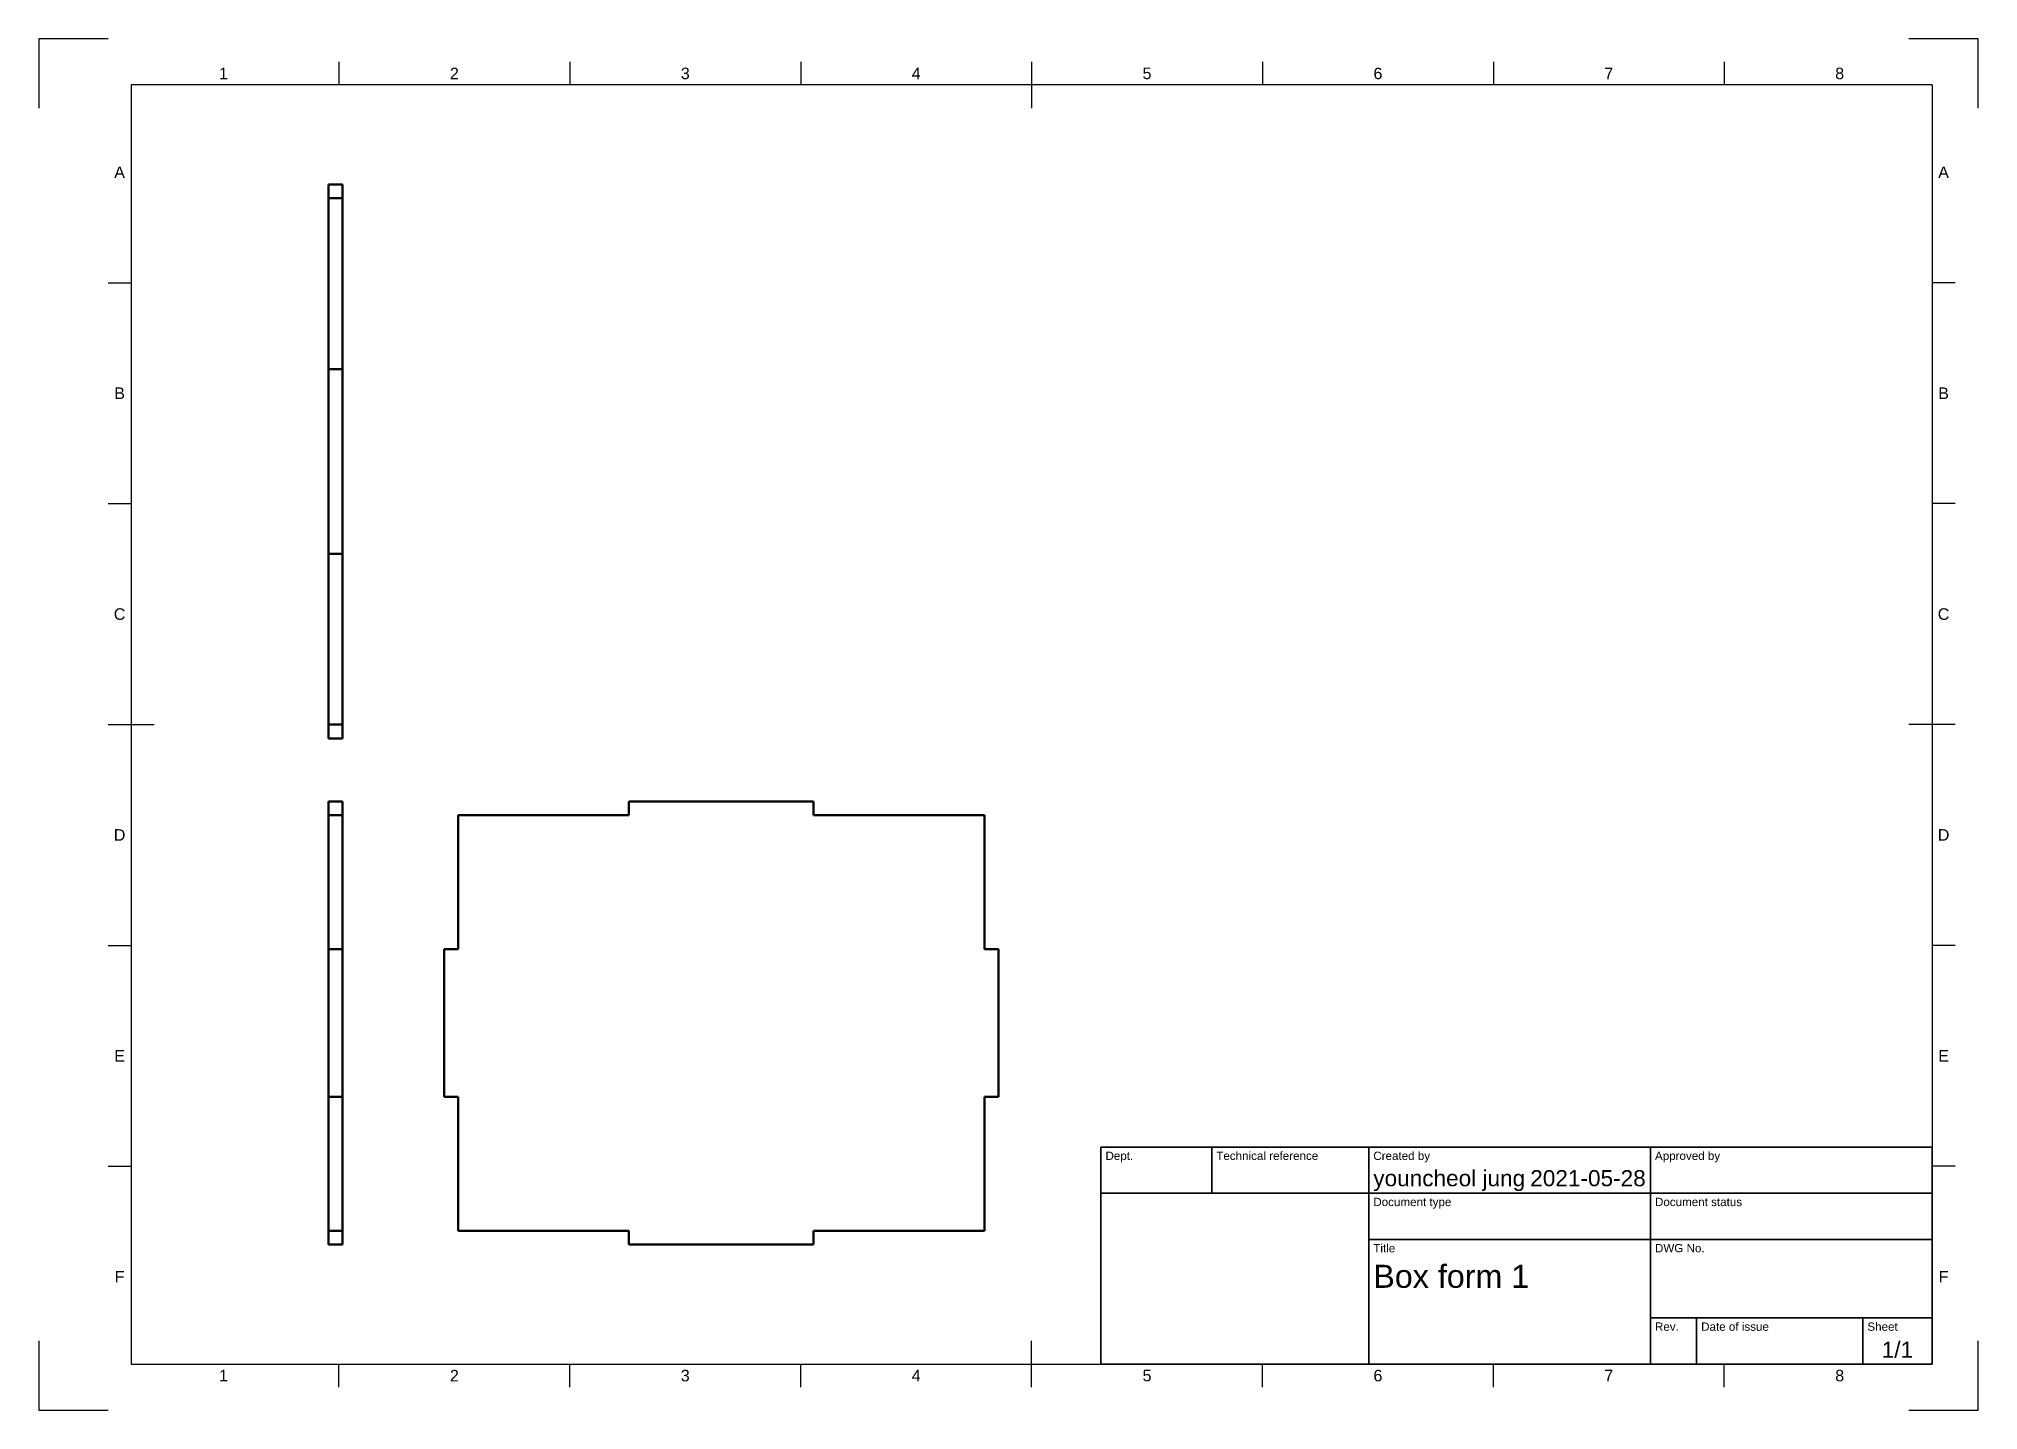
# Model space of a CAD drawing. Header units: millimetres. Extents: x 0 to 420, y 0 to 297.
import ezdxf
from ezdxf.enums import TextEntityAlignment as Align

# ---------------------------------------------------------------- set-up
doc = ezdxf.new("R2010")
doc.units = ezdxf.units.MM
doc.header["$LTSCALE"] = 0.75
for name, color, linetype, lineweight in [('Border', 7, 'Continuous', 25), ('TitleBlock', 7, 'Continuous', 35), ('Visible', 7, 'Continuous', 50)]:
    doc.layers.add(name, color=color, linetype=linetype, lineweight=lineweight)
doc.styles.add('FusionTitle', font='arial.ttf')

# ---------------------------------------------------------------- blocks, each defined once
blk = doc.blocks.new('ISO_A3_SHEET')
at = {"layer": 'Border'}
for p, q in [((65, 292), (65, 287)), ((115, 292), (115, 287)), ((165, 292), (165, 287)), ((215, 292), (215, 282)), ((265, 292), (265, 287)), ((315, 292), (315, 287)), ((365, 292), (365, 287)), ((410, 287), (20, 287)), ((20, 287), (20, 10)), ((410, 287), (410, 10)), ((15, 244.16666), (20, 244.16666)), ((415, 244.16666), (410, 244.16666)), ((15, 196.33333), (20, 196.33333)), ((415, 196.33333), (410, 196.33333)), ((15, 148.5), (25, 148.5)), ((415, 148.5), (405, 148.5)), ((15, 100.66667), (20, 100.66667)), ((415, 100.66667), (410, 100.66667)), ((15, 52.83334), (20, 52.83334)), ((415, 52.83334), (410, 52.83334)), ((215, 5), (215, 15)), ((20, 10), (410, 10)), ((65, 5), (65, 10)), ((115, 5), (115, 10)), ((165, 5), (165, 10)), ((265, 5), (265, 10)), ((315, 5), (315, 10)), ((365, 5), (365, 10))]:
    blk.add_line(p, q, dxfattribs=at)
at = {"layer": 'Defpoints'}
for p, q in [((15, 297), (0, 297)), ((0, 297), (0, 282)), ((420, 297), (405, 297)), ((420, 282), (420, 297)), ((0, 15), (0, 0)), ((420, 0), (420, 15)), ((0, 0), (15, 0)), ((405, 0), (420, 0))]:
    blk.add_line(p, q, dxfattribs=at)
at = {"layer": 'Border', "style": 'FusionTitle'}
for s, p in [('1', (40, 289.5)), ('2', (90, 289.5)), ('3', (140, 289.5)), ('4', (190, 289.5)), ('5', (240, 289.5)), ('6', (290, 289.5)), ('7', (340, 289.5)), ('8', (390, 289.5)), ('A', (17.5, 268.08333)), ('A', (412.5, 268.08333)), ('B', (17.5, 220.25)), ('B', (412.5, 220.25)), ('C', (17.5, 172.41667)), ('C', (412.5, 172.41667)), ('D', (17.5, 124.58334)), ('D', (412.5, 124.58334)), ('E', (17.5, 76.75001)), ('E', (412.5, 76.75001)), ('F', (17.5, 28.91668)), ('F', (412.5, 28.91668)), ('1', (40, 7.5)), ('2', (90, 7.5)), ('3', (140, 7.5)), ('4', (190, 7.5)), ('5', (240, 7.5)), ('6', (290, 7.5)), ('7', (340, 7.5)), ('8', (390, 7.5))]:
    blk.add_text(s, height=2.5, dxfattribs=at).set_placement(p, align=Align.MIDDLE)
blk = doc.blocks.new('ISO_TITLEBLOCK')
at = {"layer": 'TitleBlock'}
for p, q in [((0, 47), (-180, 47)), ((-180, 47), (-180, 0)), ((-156, 37), (-156, 47)), ((-122, 0), (-122, 47)), ((-61, 0), (-61, 47)), ((0, 0), (0, 47)), ((-180, 37), (0, 37)), ((-122, 27), (0, 27)), ((-61, 10), (0, 10)), ((-51, 0), (-51, 10)), ((-15, 0), (-15, 10)), ((-180, 0), (0, 0))]:
    blk.add_line(p, q, dxfattribs=at)
at = {"layer": 'TitleBlock', "style": 'FusionTitle'}
for s, p in [('Dept.', (-179, 46)), ('Technical reference', (-155, 46)), ('Created by', (-121, 46)), ('Approved by', (-60, 46)), ('Document type', (-121, 36)), ('Document status', (-60, 36)), ('Title', (-121, 26)), ('DWG No.', (-60, 26)), ('Rev.', (-60, 9)), ('Date of issue', (-50, 9)), ('Sheet', (-14, 9))]:
    blk.add_text(s, height=1.8, dxfattribs=at).set_placement(p, align=Align.TOP_LEFT)
for tag, height, p in [('DEPT', 3.5, (-179, 42)), ('TECHNICAL_REFERENCE', 3.5, (-155, 42)), ('CREATED_BY', 3.5, (-121, 42)), ('APPROVED_BY', 3.5, (-60, 42)), ('DOCUMENT_TYPE', 3.5, (-121, 32)), ('DOCUMENT_STATUS', 3.5, (-60, 32)), ('TITLE_1', 5, (-121, 21.5)), ('TITLE_2', 5, (-121, 14)), ('TITLE_3', 5, (-121, 6.5)), ('DATE_OF_ISSUE', 3.5, (-50, 5))]:
    blk.add_attdef(tag, text='', height=height, dxfattribs=at).set_placement(p, align=Align.TOP_LEFT)
for tag, p in [('CREATED_DATE', (-62, 42)), ('APPROVED_DATE', (-0.99, 42))]:
    blk.add_attdef(tag, text='', height=3.5, dxfattribs=at).set_placement(p, align=Align.TOP_RIGHT)
for tag, height, p in [('DRAWING_NUMBER', 5, (-30.5, 19.75)), ('REV', 3.5, (-56, 4.85)), ('SHEET', 3.5, (-7.5, 4.85))]:
    blk.add_attdef(tag, text='', height=height, dxfattribs=at).set_placement(p, align=Align.TOP_CENTER)

msp = doc.modelspace()

# ---------------------------------------------------------------- linework, layer by layer
at = {"layer": 'Visible', "extrusion": (0, 2.967e-13, -1)}
for p, q in [((62.772161, 265.464774, 16), (62.772161, 262.464774, 16)), ((62.772161, 265.464774, 16), (65.772161, 265.464774, 16)), ((65.772161, 265.464774, 16), (65.772161, 262.464774, 16)), ((62.772161, 262.464774, 45), (62.772161, 225.464774, 45)), ((62.772161, 262.464774, 45), (65.772161, 262.464774, 45)), ((65.772161, 262.464774, 45), (65.772161, 225.464774, 45)), ((62.772161, 185.464774, 48), (62.772161, 225.464774, 48)), ((62.772161, 225.464774, 48), (65.772161, 225.464774, 48)), ((65.772161, 225.464774, 48), (65.772161, 185.464774, 48)), ((62.772161, 185.464774, 45), (62.772161, 148.464774, 45)), ((62.772161, 185.464774, 48), (65.772161, 185.464774, 48)), ((65.772161, 185.464774, 45), (65.772161, 148.464774, 45)), ((62.772161, 145.464774, 16), (62.772161, 148.464774, 16)), ((62.772161, 148.464774, 45), (65.772161, 148.464774, 45)), ((65.772161, 148.464774, 16), (65.772161, 145.464774, 16)), ((62.772161, 145.464774, 16), (65.772161, 145.464774, 16))]:
    msp.add_line(p, q, dxfattribs=at)
at = {"layer": 'Visible', "extrusion": (0, 1, 0)}
for p, q in [((62.772161, 128.853583, 20), (62.772161, 131.853583, 20)), ((62.772161, 131.853583, 20), (65.772161, 131.853583, 20)), ((65.772161, 131.853583, 20), (65.772161, 128.853583, 20)), ((167.804335, 131.853583, 1.5), (127.804335, 131.853583, 1.5)), ((127.804335, 131.853583, 1.5), (127.804335, 128.853583, 1.5)), ((167.804335, 128.853583, 1.5), (167.804335, 131.853583, 1.5)), ((62.772161, 128.853583, 57), (62.772161, 99.853583, 57)), ((62.772161, 128.853583, 57), (65.772161, 128.853583, 57)), ((65.772161, 128.853583, 57), (65.772161, 99.853583, 57)), ((90.804335, 128.853583, 1.5), (127.804335, 128.853583, 1.5)), ((90.804335, 99.853583, 1.5), (90.804335, 128.853583, 1.5)), ((167.804335, 128.853583, 1.5), (204.804335, 128.853583, 1.5)), ((204.804335, 128.853583, 1.5), (204.804335, 99.853583, 1.5)), ((62.772161, 99.853583, 60), (62.772161, 67.853583, 60)), ((62.772161, 99.853583, 60), (65.772161, 99.853583, 60)), ((65.772161, 99.853583, 60), (65.772161, 67.853583, 60)), ((90.804335, 99.853583, 1.5), (87.804335, 99.853583, 1.5)), ((87.804335, 99.853583, 1.5), (87.804335, 67.853583, 1.5)), ((204.804335, 99.853583, 1.5), (207.804335, 99.853583, 1.5)), ((207.804335, 99.853583, 1.5), (207.804335, 67.853583, 1.5)), ((62.772161, 67.853583, 57), (62.772161, 38.853583, 57)), ((62.772161, 67.853583, 60), (65.772161, 67.853583, 60)), ((65.772161, 67.853583, 57), (65.772161, 38.853583, 57)), ((87.804335, 67.853583, 1.5), (90.804335, 67.853583, 1.5)), ((90.804335, 38.853583, 1.5), (90.804335, 67.853583, 1.5)), ((204.804335, 67.853583, 1.5), (204.804335, 38.853583, 1.5)), ((207.804335, 67.853583, 1.5), (204.804335, 67.853583, 1.5)), ((62.772161, 35.853583, 20), (62.772161, 38.853583, 20)), ((62.772161, 38.853583, 57), (65.772161, 38.853583, 57)), ((65.772161, 38.853583, 20), (65.772161, 35.853583, 20)), ((127.804335, 38.853583, 1.5), (90.804335, 38.853583, 1.5)), ((127.804335, 38.853583, 1.5), (127.804335, 35.853583, 1.5)), ((167.804335, 35.853583, 1.5), (167.804335, 38.853583, 1.5)), ((204.804335, 38.853583, 1.5), (167.804335, 38.853583, 1.5)), ((62.772161, 35.853583, 20), (65.772161, 35.853583, 20)), ((127.804335, 35.853583, 1.5), (167.804335, 35.853583, 1.5))]:
    msp.add_line(p, q, dxfattribs=at)

# ---------------------------------------------------------------- block references
at = {"layer": 'Border'}
msp.add_blockref('ISO_A3_SHEET', (0, 0), dxfattribs=at)
at = {"layer": 'TitleBlock'}
msp.add_blockref('ISO_TITLEBLOCK', (410, 10), dxfattribs=at).add_auto_attribs({'CREATED_DATE': '2021-05-28', 'SHEET': '1/1', 'TITLE_1': 'Box form 1', 'CREATED_BY': 'youncheol jung'})

doc.saveas('drawing.dxf')
